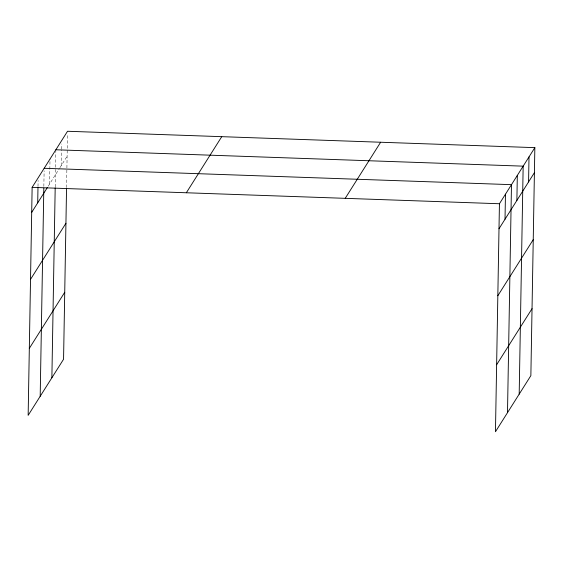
<?xml version="1.0" encoding="UTF-8"?>
<svg xmlns="http://www.w3.org/2000/svg" width="563" height="563" viewBox="0 0 563 563"><rect width="100%" height="100%" fill="white"/><g stroke="black" fill="none" stroke-linecap="round" stroke-linejoin="round"><path stroke-width="0.42" stroke-dasharray="2.81 2.11" d="M38.002 186.452L38.101 180.413M43.851 186.409L44.125 170.87M49.579 184.052L50.016 159.026M55.209 186.979L55.843 150.638M61.261 165.543L61.536 150.011M61.55 149.146L61.641 143.973M66.561 187.606L67.483 134.712M48.228 186.191L59.467 168.393M59.91 167.675L67.103 156.289"/><path stroke-width="0.84" d="M534.85 147.647L499.437 203.743L495.461 431.737L530.867 375.641L534.85 147.647L67.539 131.263L32.133 187.359L28.15 415.353L63.563 359.257L66.54 188.471M37.714 202.849L37.981 187.31M40.191 396.282L43.823 188.133M51.873 377.773L55.188 187.845M505.018 219.225L505.461 194.2M507.495 412.665L511.478 184.664L44.167 168.288M516.883 200.435L517.32 175.41M519.185 394.156L523.161 166.155L55.857 149.772M528.573 181.926L529.009 156.901M31.69 212.385L47.327 187.613M30.522 279.361L65.934 223.272M29.318 348.377L64.731 292.281M186.339 192.764L221.752 136.668M345.225 198.331L380.637 142.235M499.001 228.761L534.414 172.665M497.833 295.744L533.245 239.648M496.629 364.754L532.042 308.658M32.133 187.359L499.437 203.743"/></g></svg>
